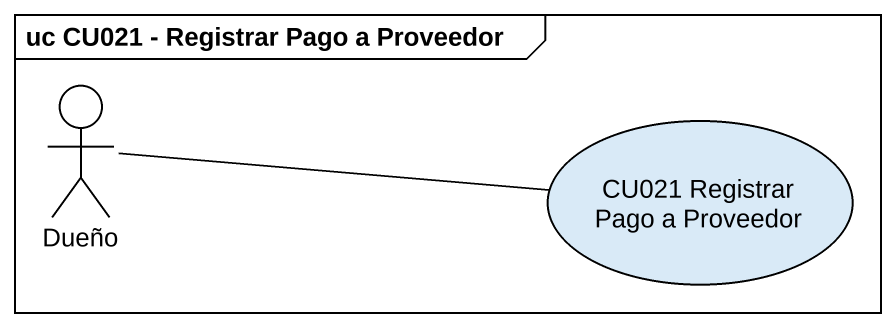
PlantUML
@startuml
mainframe uc CU021 - Registrar Pago a Proveedor
actor Dueño
usecase "CU021 Registrar Pago a Proveedor" as CU021_Registrar_Pago_a
Dueño -right- CU021_Registrar_Pago_a
@enduml
